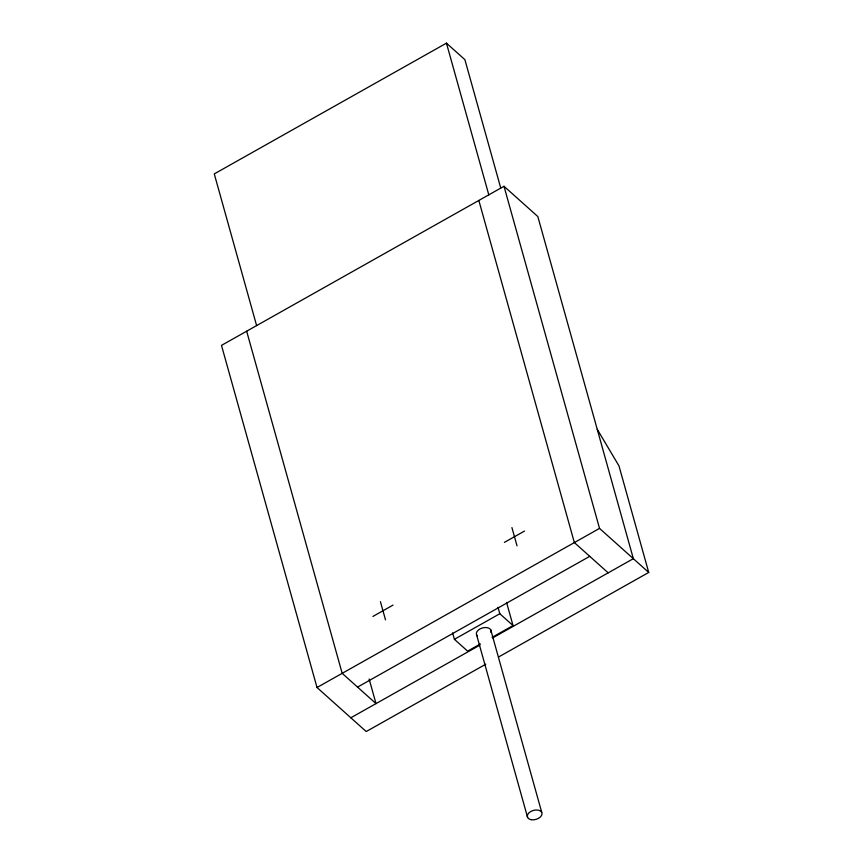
<?xml version="1.0" encoding="UTF-8"?>
<svg xmlns="http://www.w3.org/2000/svg" width="863" height="863" viewBox="0 0 863 863"><rect width="100%" height="100%" fill="white"/><g stroke="black" fill="none" stroke-linecap="round" stroke-linejoin="round"><path stroke-width="1.29" d="M500.745 188.037L464.898 59.666L446.451 43.15L214.272 173.905L256.624 325.621M492.676 637.897L633.356 558.674L537.832 216.548L504.003 186.279L221.489 345.383L317.012 687.509L366.214 731.544L485.783 664.208M372.902 616.441L393.043 605.103M504.391 542.385L524.531 531.047M317.012 687.509L599.526 528.404L648.728 572.439L498.674 656.948M357.552 687.099L589.731 556.344M452.611 632.881L454.402 639.31L499.806 613.744L513.032 625.578L492.072 637.379M480.432 643.938L467.627 651.144L454.402 639.31M350.831 717.789L479.785 645.168M608.188 572.849L574.359 542.579L478.836 200.453M597.239 429.31L618.976 465.88L648.728 572.439M504.003 186.279L599.526 528.404M446.451 43.15L488.803 194.865M511.921 527.595L517.013 545.837M506.57 602.439L513.032 625.578M498.016 607.315L499.806 613.744M490.788 629.914L541.737 812.374M476.646 634.974L527.595 817.444M380.421 601.651L385.513 619.893M369.127 678.987L376.009 703.615L342.18 673.334L246.656 331.209M477.422 635.988A7.54 4.671 -15.6 0 1 482.579 627.908A7.54 4.671 -15.6 0 1 490.885 632.374M531.133 819.699A7.54 4.671 -15.6 0 0 542.04 813.561A7.54 4.671 -15.6 0 0 530.821 811.468A7.54 4.671 -15.6 0 0 531.133 819.699"/></g></svg>
